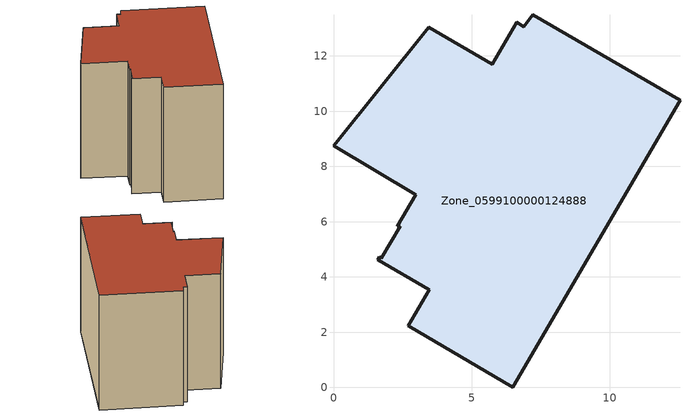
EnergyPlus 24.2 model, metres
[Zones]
Zone_0599100000124888
 floor ground (C_G): 6.49,0 2.7,2.23 3.47,3.53 1.6,4.63 1.66,4.73 1.73,4.68 2.41,5.84 2.3,5.82 2.98,6.98 0,8.74 3.44,13.04 5.75,11.7 6.64,13.21 6.89,13.06 7.21,13.49 12.54,10.39 z0
 wall outside (C_F): 3.44,13.04 0,8.74 2.98,6.98 2.3,5.82 2.41,5.84 1.73,4.68 1.66,4.73 1.6,4.63 3.47,3.53 2.7,2.23 6.49,0 12.54,10.39 7.21,13.49 6.89,13.06 6.64,13.21 5.75,11.7 3.44,13.04 z0:9.54
 roof outside (C_R): 3.47,3.53 2.7,2.23 6.49,0 12.54,10.39 7.21,13.49 6.89,13.06 6.64,13.21 5.75,11.7 3.44,13.04 0,8.74 2.98,6.98 2.3,5.82 2.41,5.84 1.73,4.68 1.66,4.73 1.6,4.63 z9.54
[BUILDING]
Pand.0599100000124888: North Axis=0; Terrain=City; Loads Convergence Tolerance Value=0.04; Temperature Convergence Tolerance Value=0.4; Solar Distribution=FullExterior; Maximum Number of Warmup Days=25; Minimum Number of Warmup Days=1
[Site:Location]
Rotterdam.The.Hague.AP_ZH_NLD Design_Conditions: Latitude=51.96; Longitude=4.45; Time Zone=1; Elevation=-4.5
[SITE:GROUNDTEMPERATURE:BUILDINGSURFACE]
18, 18, 18, 18, 18, 18, 18, 18, 18, 18, 18, 18
[MATERIAL] Thermal Absorptance=0.9; Solar Absorptance=0.7; Visible Absorptance=0.7
Name | Roughness | Thickness | Conductivity | Density | Specific Heat
G.TC.1946 | MediumSmooth | 0.15 | 1 | 540 | 1210
F.TC.1946 | Rough | 0.3 | 0.857143 | 1920 | 840
R.TC.1946 | MediumRough | 0.2 | 0.909091 | 1500 | 1000
[CONSTRUCTION]
C_G: G.TC.1946
C_F: F.TC.1946
C_R: R.TC.1946
[ZONE]
Zone_0599100000124888: Type=1; Multiplier=1; Ceiling Height=Autocalculate; Volume=Autocalculate; Floor Area=autocalculate; Part of Total Floor Area=Yes
[ZONEINFILTRATION:DESIGNFLOWRATE]
Infil_Zone_0599100000124888: Zone or ZoneList or Space or SpaceList=Zone_0599100000124888; Schedule=AlwaysOn; Design Flow Rate Calculation Method=Flow/Area; Flow Rate per Floor Area=0.003; Constant Term Coefficient=1; Temperature Term Coefficient=0; Velocity Term Coefficient=0; Velocity Squared Term Coefficient=0
[HVACTEMPLATE:ZONE:IDEALLOADSAIRSYSTEM]
Zone_0599100000124888: Maximum Heating Supply Air Temperature=50; Minimum Cooling Supply Air Temperature=13; Maximum Heating Supply Air Humidity Ratio=0.0156; Minimum Cooling Supply Air Humidity Ratio=0.0077; Heating Limit=NoLimit; Cooling Limit=NoLimit; Dehumidification Control Type=ConstantSensibleHeatRatio; Cooling Sensible Heat Ratio=0.7; Dehumidification Setpoint=60; Humidification Control Type=None; Humidification Setpoint=30; Outdoor Air Method=None; Outdoor Air Flow Rate per Person=0.00944; Outdoor Air Flow Rate per Zone Floor Area=0; Outdoor Air Flow Rate per Zone=0; Demand Controlled Ventilation Type=None; Outdoor Air Economizer Type=NoEconomizer; Heat Recovery Type=None; Sensible Heat Recovery Effectiveness=0.7; Latent Heat Recovery Effectiveness=0.65
[ZONECONTROL:THERMOSTAT]
ThermostatControl_Zone_0599100000124888: Zone or ZoneList=Zone_0599100000124888; Control Type Schedule=DualSetpointControlType; Control 1=Thermostat_Zone_0599100000124888; Temperature Difference Between Cutout And Setpoint=0
[THERMOSTATSETPOINT:DUALSETPOINT]
Thermostat_Zone_0599100000124888: Heating Setpoint Temperature Schedule=HeatingSetpoint_Zone_0599100000124888; Cooling Setpoint Temperature Schedule=CoolingSetpoint_Zone_0599100000124888
[SCHEDULE:COMPACT]
HeatingSetpoint_Zone_0599100000124888: Through: 12/31, For: AllDays, Until: 24:00, 21
CoolingSetpoint_Zone_0599100000124888: Through: 12/31, For: AllDays, Until: 24:00, 24
DualSetpointControlType: Through: 12/31, For: AllDays, Until: 24:00, 4
AlwaysOn: Through: 12/31, For: AllDays, Until: 24:00, 1
